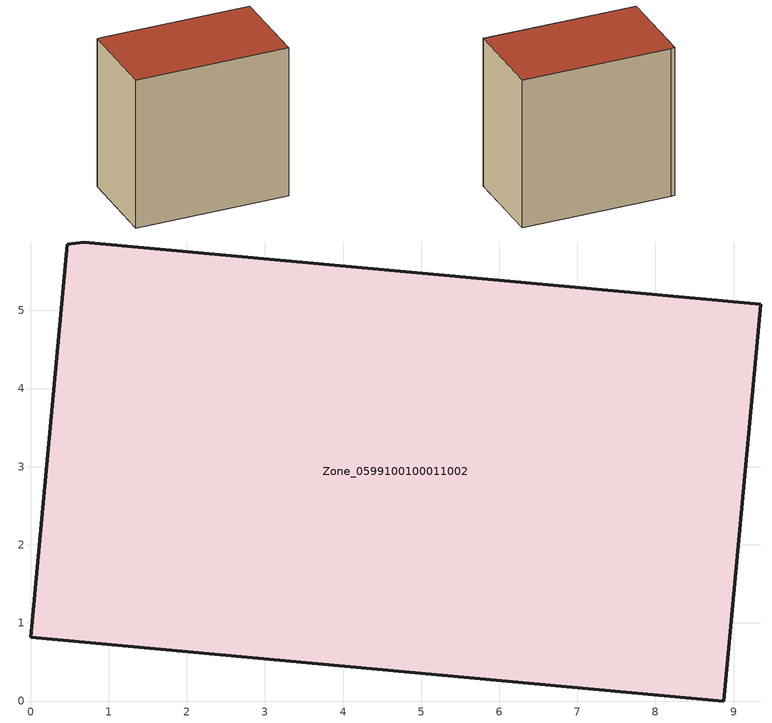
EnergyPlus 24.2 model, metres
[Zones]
Zone_0599100100011002
 floor ground (C_G): 9.35,5.08 8.88,0 0,0.82 0.47,5.85 0.68,5.88 z3.75
 wall outside (C_F): 0,0.82 8.88,0 9.35,5.08 0.68,5.88 0.47,5.85 0,0.82 z3.75:12.72
 roof outside (C_R): 8.88,0 9.35,5.08 0.68,5.88 0.47,5.85 0,0.82 z12.72
[BUILDING]
Pand.0599100100011002: North Axis=0; Terrain=City; Loads Convergence Tolerance Value=0.04; Temperature Convergence Tolerance Value=0.4; Solar Distribution=FullExterior; Maximum Number of Warmup Days=25; Minimum Number of Warmup Days=1
[Site:Location]
Rotterdam.The.Hague.AP_ZH_NLD Design_Conditions: Latitude=51.96; Longitude=4.45; Time Zone=1; Elevation=-4.5
[SITE:GROUNDTEMPERATURE:BUILDINGSURFACE]
18, 18, 18, 18, 18, 18, 18, 18, 18, 18, 18, 18
[MATERIAL] Thermal Absorptance=0.9; Solar Absorptance=0.7; Visible Absorptance=0.7
Name | Roughness | Thickness | Conductivity | Density | Specific Heat
G.TI.2015-2018 | MediumSmooth | 0.15 | 0.0428571 | 540 | 1210
F.TI.2015-2018 | Rough | 0.3 | 0.0666667 | 1920 | 840
R.TI.2015-2018 | MediumRough | 0.2 | 0.0333333 | 1500 | 1000
[CONSTRUCTION]
C_G: G.TI.2015-2018
C_F: F.TI.2015-2018
C_R: R.TI.2015-2018
[ZONE]
Zone_0599100100011002: Type=1; Multiplier=1; Ceiling Height=Autocalculate; Volume=Autocalculate; Floor Area=autocalculate; Part of Total Floor Area=Yes
[ZONEINFILTRATION:DESIGNFLOWRATE]
Infil_Zone_0599100100011002: Zone or ZoneList or Space or SpaceList=Zone_0599100100011002; Schedule=AlwaysOn; Design Flow Rate Calculation Method=Flow/Area; Flow Rate per Floor Area=0.0015; Constant Term Coefficient=1; Temperature Term Coefficient=0; Velocity Term Coefficient=0; Velocity Squared Term Coefficient=0
[HVACTEMPLATE:ZONE:IDEALLOADSAIRSYSTEM]
Zone_0599100100011002: Maximum Heating Supply Air Temperature=50; Minimum Cooling Supply Air Temperature=13; Maximum Heating Supply Air Humidity Ratio=0.0156; Minimum Cooling Supply Air Humidity Ratio=0.0077; Heating Limit=NoLimit; Cooling Limit=NoLimit; Dehumidification Control Type=ConstantSensibleHeatRatio; Cooling Sensible Heat Ratio=0.7; Dehumidification Setpoint=60; Humidification Control Type=None; Humidification Setpoint=30; Outdoor Air Method=None; Outdoor Air Flow Rate per Person=0.00944; Outdoor Air Flow Rate per Zone Floor Area=0; Outdoor Air Flow Rate per Zone=0; Demand Controlled Ventilation Type=None; Outdoor Air Economizer Type=NoEconomizer; Heat Recovery Type=None; Sensible Heat Recovery Effectiveness=0.7; Latent Heat Recovery Effectiveness=0.65
[ZONECONTROL:THERMOSTAT]
ThermostatControl_Zone_0599100100011002: Zone or ZoneList=Zone_0599100100011002; Control Type Schedule=DualSetpointControlType; Control 1=Thermostat_Zone_0599100100011002; Temperature Difference Between Cutout And Setpoint=0
[THERMOSTATSETPOINT:DUALSETPOINT]
Thermostat_Zone_0599100100011002: Heating Setpoint Temperature Schedule=HeatingSetpoint_Zone_0599100100011002; Cooling Setpoint Temperature Schedule=CoolingSetpoint_Zone_0599100100011002
[SCHEDULE:COMPACT]
HeatingSetpoint_Zone_0599100100011002: Through: 12/31, For: AllDays, Until: 24:00, 21
CoolingSetpoint_Zone_0599100100011002: Through: 12/31, For: AllDays, Until: 24:00, 24
DualSetpointControlType: Through: 12/31, For: AllDays, Until: 24:00, 4
AlwaysOn: Through: 12/31, For: AllDays, Until: 24:00, 1
